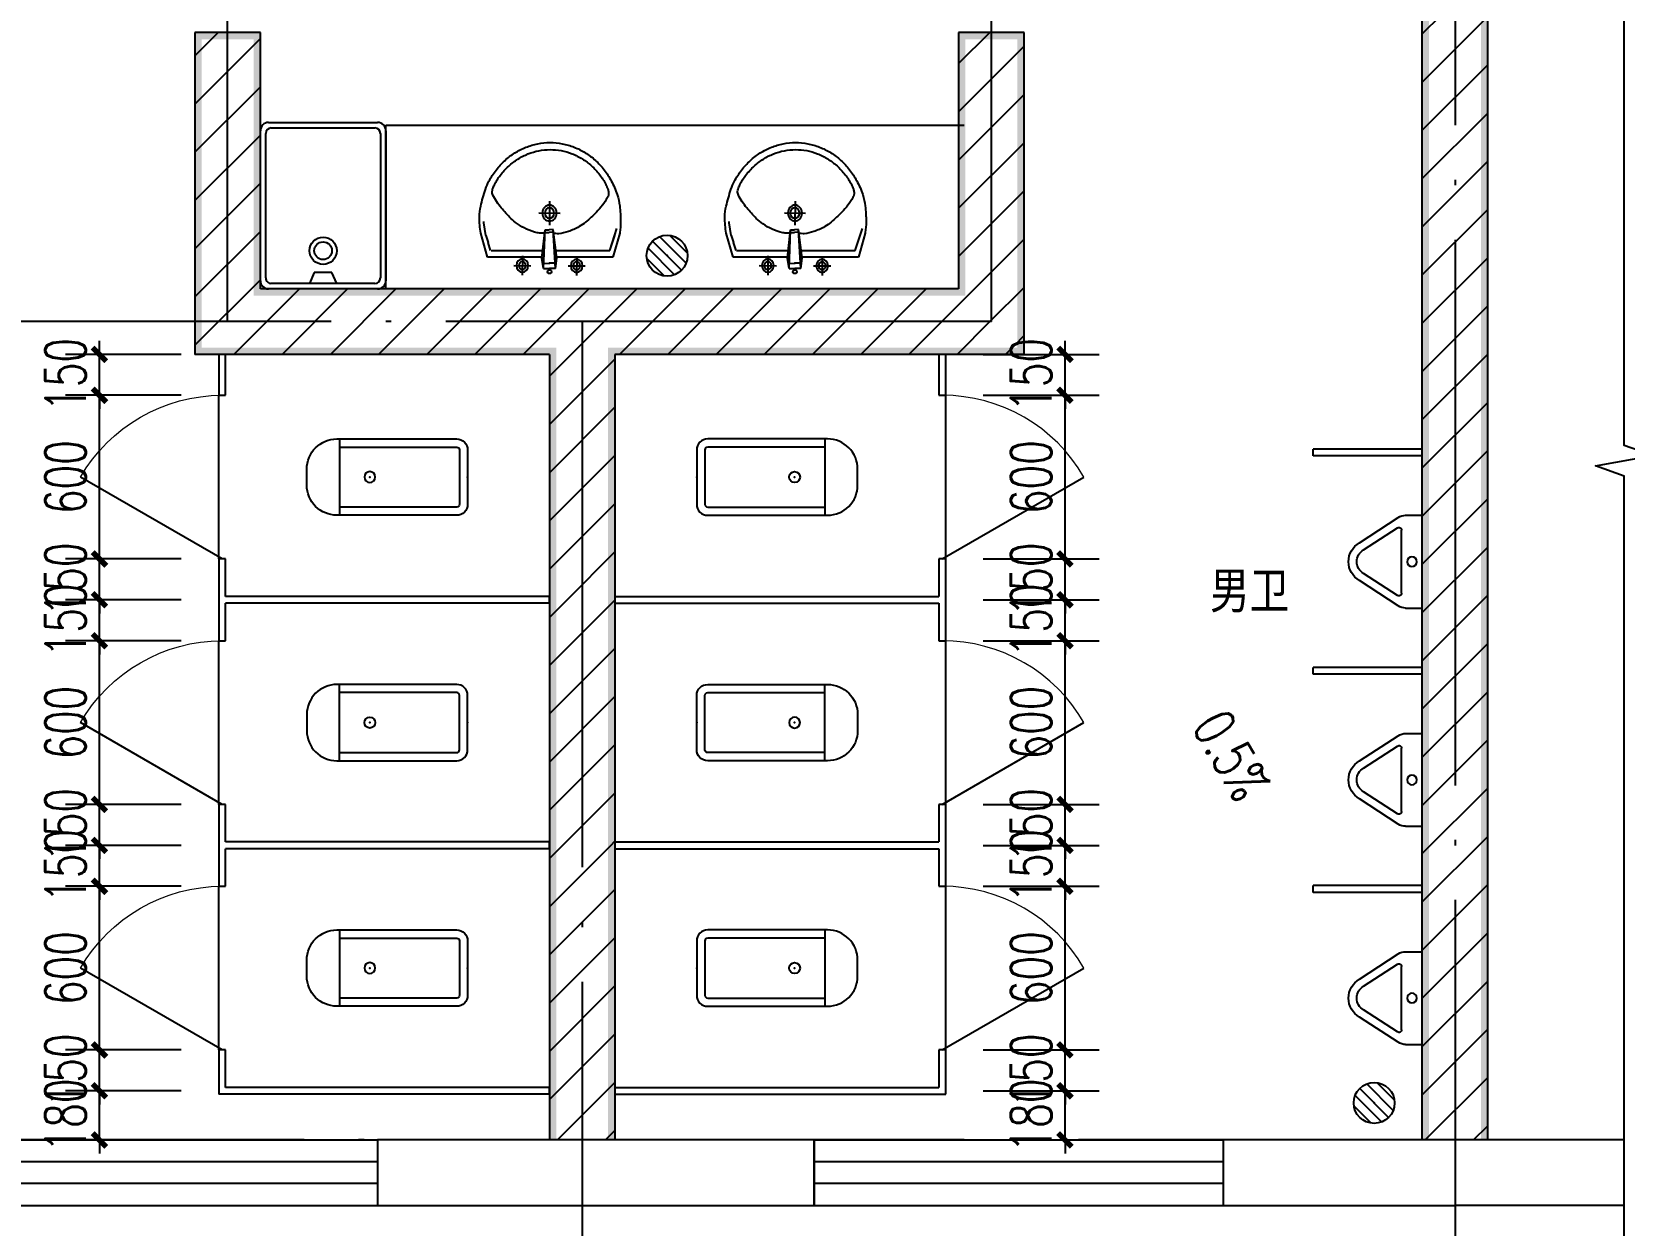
# Model space of a CAD drawing. Extents: x 13276711 to 13543385, y -848943 to -68012.
# Drawn here: x 13526301 to 13532139, y -829097 to -824722 of the extents above; entities that cross this region are included whole.
import ezdxf

# ---------------------------------------------------------------- set-up
doc = ezdxf.new("R2010")
doc.units = 0
doc.header["$LTSCALE"] = 1000
doc.header["$MEASUREMENT"] = 0
doc.linetypes.add('DOTE', pattern=[2.42, 2, -0.2, 0.02, -0.2])
for name, color, linetype in [('DIM_SYMB', 3, 'Continuous'), ('DOTE', 1, 'DOTE'), ('LVTRY', 6, 'Continuous'), ('PUB_DIM', 3, 'Continuous'), ('PUB_HATCH', 8, 'Continuous'), ('PUB_TEXT', 7, 'Continuous'), ('PUB_WALL', 9, 'Continuous'), ('WALL', 9, 'Continuous'), ('WALL-PARAPET', 6, 'Continuous'), ('WINDOW', 4, 'Continuous')]:
    doc.layers.add(name, color=color, linetype=linetype)
doc.styles.add('_TCH_DIM', font='SIMPLEX', dxfattribs={"bigfont": 'GBCBIG'})
doc.styles.add('_TCH_DIM_T3', font='SIMPLEX', dxfattribs={"width": 0.705882, "bigfont": 'GBCBIG'})
doc.styles.add('YAYA', font='', dxfattribs={"width": 0.8, "height": 1})
doc.styles.get('YAYA').set_extended_font_data('SimSun')
doc.dimstyles.new('_TCH_ARCH&&50', dxfattribs={"dimtxt": 148.75, "dimasz": 50, "dimexe": 125, "dimexo": 150, "dimgap": 50, "dimtad": 1, "dimdec": 0, "dimzin": 0, "dimdsep": 46, "dimtxsty": '_TCH_DIM_T3', "dimblk": 'ARCHTICK', "dimcen": 0.09, "dimclrt": 7, "dimazin": 2, "dimtfac": 1, "dimtdec": 0, "dimtix": 1, "dimtmove": 2, "dimatfit": 3, "dimfxl": 0, "dimtolj": 1, "dimtzin": 0, "dimarcsym": 0})
pattern_1 = [(45, (0, 89.76), (-88.388383, 88.388383), [])]

# ---------------------------------------------------------------- blocks, each defined once
blk = doc.blocks.new('$lvtry$00000171')
for p, q in [((-74.2, 10.6), (-10.6, 74.2)), ((-69.8, -27.4), (27.4, 69.8)), ((-53, -53), (53, 53)), ((-27.4, -69.8), (69.8, 27.4)), ((10.6, -74.2), (74.2, -10.6))]:
    blk.add_line(p, q)
blk.add_circle((0, 0), 75)
blk.add_point((0, 0))
blk = doc.blocks.new('$lvtry$00000037')
for p, q in [((-305, -430, 0), (-305, -30, 0)), ((-285, -420, 0), (-285, -40, 0)), ((-275, 0, 0), (275, 0, 0)), ((-265, -20, 0), (265, -20, 0)), ((285, -40, 0), (285, -420, 0)), ((305, -30, 0), (305, -430, 0)), ((285, -180, 0), (245, -197.5, 0)), ((245, -197.5, 0), (245, -262.5, 0)), ((245, -262.5, 0), (285, -280, 0)), ((275, -460, 0), (-275, -460, 0)), ((265, -440, 0), (-265, -440, 0))]:
    blk.add_line(p, q)
for radius in [50, 32.5]:
    blk.add_circle((165, -230, 0), radius)
for centre, radius, start, end in [((-275, -30, 0), 30, 90, 180), ((-265, -40, 0), 20, 90, 180), ((265, -40, 0), 20, 0, 90), ((275, -30, 0), 30, 0, 90), ((-275, -430, 0), 30, 180, 270), ((-265, -420, 0), 20, 180, 270), ((265, -420, 0), 20, 270, 0), ((275, -430, 0), 30, 270, 0)]:
    blk.add_arc(centre, radius, start, end)
blk = doc.blocks.new('$lvtry$00000007')
for p, q in [((-170, 0, 0), (170, 0, 0)), ((-170, -61.1, 0), (-170, 0, 0)), ((170, -61.1, 0), (170, 0, 0)), ((-161.9, -88.4, 0), (-69.3, -230.6, 0)), ((-124.2, -91.5, 0), (-43.3, -215.6, 0)), ((-115.8, -76, 0), (115.8, -76, 0)), ((43.3, -215.6, 0), (124.2, -91.5, 0)), ((69.3, -230.6, 0), (161.9, -88.4, 0))]:
    blk.add_line(p, q)
blk.add_circle((0, -38, 0), 17.7)
for centre, radius, start, end in [((-120, -61.1, 0), 50, 180, 213.0863), ((-115.8, -86, 0), 10, 90, 213.0863), ((115.8, -86, 0), 10, 326.9137, 90), ((120, -61.1, 0), 50, 326.9137, 0), ((0, -190.6, 0), 80, 210, 330), ((0, -190.6, 0), 50, 210, 330)]:
    blk.add_arc(centre, radius, start, end)
blk = doc.blocks.new('$TCHSYS$APDOOR2D')
blk.add_line((0.5, 0), (0, 0.866))
at = {"lineweight": 13}
blk.add_arc((0.5, 0), 1, 120, 180, dxfattribs=at)
blk = doc.blocks.new('$lvtry$00000192')
for p, q in [((-108.8, -118, 0), (-109.6, -48.6, 0)), ((110, -117.2, 0), (109.2, -47.8, 0)), ((-249.2, -114, 0), (-276.5, -200, 0)), ((-29.5, -114, 0), (-249.2, -114, 0)), ((-143.9, -83.7, 0), (-74.5, -82.9, 0)), ((-23.5, -72.4, 0), (-30.1, -109.3, 0)), ((-30.1, -109.3, 0), (-17.3, -211.8, 0)), ((-23.5, -72.4, 0), (0.2, -72.7, 0)), ((-23.5, -72.4, 0), (-17.3, -211.8, 0)), ((-22.7, -91.1, 0), (0, -91.4, 0)), ((22.7, -91.7, 0), (0, -91.4, 0)), ((24, -73, 0), (0.2, -72.7, 0)), ((24, -73, 0), (14.4, -212.1, 0)), ((29.7, -110, 0), (14.4, -212.1, 0)), ((24, -73, 0), (29.7, -110, 0)), ((255.6, -114, 0), (29.1, -114, 0)), ((74.9, -82.9, 0), (144.3, -82.1, 0)), ((282.9, -200, 0), (255.6, -114, 0)), ((-256.5, -191.6, 0), (-247.1, -165.9, 0)), ((-236.7, -137.8, 0), (-247.1, -165.9, 0)), ((-234.7, -137.8, 0), (-26.5, -137.8, 0)), ((25.5, -137.8, 0), (243.1, -137.8, 0)), ((243.1, -137.8, 0), (262.9, -191.6, 0)), ((243.1, -137.8, 0), (271.8, -215.7, 0)), ((-17.7, -202.1, 0), (-1.3, -202.3, 0)), ((-17.3, -211.8, 0), (-1.5, -211.9, 0)), ((14.4, -212.1, 0), (-1.5, -211.9, 0)), ((15, -202.5, 0), (-1.3, -202.3, 0)), ((-42.6, -271.9, 0), (43, -270.9, 0)), ((0.7, -314.2, 0), (-0.3, -228.6, 0))]:
    blk.add_line(p, q)
for points in [[(-276.5, -200, 0.044851), (-281.9, -257.3, 0.06689), (-276.8, -295.6, 0.023023), (-257.4, -356.1, 0.044853), (-243.3, -385.6, 0.043799), (-214.9, -425.2, 0.044001), (-180.1, -459.1, 0.042834), (-139.4, -486.8, 0.043018), (-94.7, -507.1, 0.042273), (-46.8, -519.7, 0.042347), (2.4, -524, 0.04234), (51.7, -519.9, 0.042268), (99.6, -507.6, 0.043003), (144.4, -487.6, 0.042821), (185.3, -460, 0.043985), (220.2, -426.4, 0.043782), (248.9, -386.9, 0.044843), (272.9, -337.5, 0.059205), (282.9, -297.1, 0.030672), (286.5, -240.9, 0.04375), (283.2, -201.5, 0.001982), (283.1, -201.1, 0.000717), (282.9, -200)], [(-20.5, -199.9, 0.021783), (-40.4, -199.8, 0.043137), (-49.1, -200.9, 0.041783), (-92.1, -214, 0.044848), (-129.2, -232.9, 0.04131), (-155.5, -252.5, 0.026055), (-193.7, -290, 0.052783), (-227.6, -335.8, 0.159914), (-230.5, -349.3, 0.063485), (-228.6, -357.5, 0.0374), (-221.4, -373, 0.051256), (-198.3, -406.2, 0.043963), (-164.1, -439.5, 0.042872), (-127, -464.8, 0.042994), (-86.3, -483.4, 0.042296), (-42.5, -494.8, 0.042347), (2.5, -498.8, 0.042341), (47.5, -495.1, 0.042292), (91.3, -483.8, 0.04298), (132.2, -465.5, 0.042859), (169.4, -440.4, 0.043948), (202.3, -408.7, 0.046877), (227.2, -374.1, 0.041749), (235.2, -357.2, 0.059652), (238.1, -345.7, 0.177603), (233.7, -327, 0.063235), (189.1, -274.6, 0.024325), (145.8, -238.9, 0.043369), (120, -222.9, 0.042415), (76.2, -205.2, 0.050318), (37.7, -197.5, 0.034463), (32.6, -197.3, 0.015757), (19, -198.3, 0.015757)]]:
    blk.add_lwpolyline(points, format="xyb")
at = {"elevation": 0}
blk.add_lwpolyline([(-256.5, -191.6), (-264.5, -236.9), (-264.3, -241.3)], dxfattribs=at)
for centre, radius in [((-109.2, -83.3, 0), 23.8), ((-109.2, -83.3, 0), 14.2), ((109.6, -82.5, 0), 23.8), ((109.6, -82.5, 0), 14.2), ((0.2, -271.4, 0), 28.5), ((0.2, -271.4, 0), 19)]:
    blk.add_circle(centre, radius)
for centre, start, end in [((-1.2, -61.2, 0), 79.8328, 278.7823), ((1, -61.3, 0), 259.8328, 98.7823)]:
    blk.add_arc(centre, 6.83, start, end)
blk.add_point((0, -91.4, 0))
blk = doc.blocks.new('$lvtry$00000200')
at = {"color": 0}
for p, q in [((-109.8, -40, 0), (-109.8, -469.7, 0)), ((99.8, -30, 0), (-99.8, -30, 0)), ((109.8, -469.7, 0), (109.8, -40, 0))]:
    blk.add_line(p, q, dxfattribs=at)
at = {"color": 0, "elevation": 0}
blk.add_lwpolyline([(99.8, 0), (-99.8, 0, 0.414214), (-139.8, -40), (-139.8, -479.7, 0.414214), (-29.8, -589.7), (29.8, -589.7, 0.414214), (139.8, -479.7), (139.8, -40, 0.414214)], format="xyb", close=True, dxfattribs=at)
blk.add_lwpolyline([(139.8, -469.7), (-139.8, -469.7)], dxfattribs=at)
at = {"color": 0}
blk.add_circle((0, -358.6, 0), 20, dxfattribs=at)
for centre, start, end in [((-99.8, -40, 0), 90, 180), ((99.8, -40, 0), 0, 90)]:
    blk.add_arc(centre, 10, start, end, dxfattribs=at)
for p in [(0, 0), (0, -358.6, 0)]:
    blk.add_point(p, dxfattribs=at)
blk = doc.blocks.new('$TCHSYS$WIN2D')
for p, q in [((-0.5, 0.5), (0.5, 0.5)), ((-0.5, 0.5), (-0.5, -0.5)), ((0.5, 0.5), (0.5, -0.5)), ((0.5, 0.1667), (-0.5, 0.1667)), ((0.5, -0.1667), (-0.5, -0.1667)), ((-0.5, -0.5), (0.5, -0.5))]:
    blk.add_line(p, q)
blk = doc.blocks.new('_ArchTick')
at = {"color": 0, "linetype": 'ByBlock', "const_width": 0.4}
blk.add_lwpolyline([(-0.5, -0.5), (0.5, 0.5)], dxfattribs=at)
blk = doc.blocks.new('*D930')
at = {"layer": 'Defpoints', "color": 0}
for p in [(13526548.7, -828604.5), (13526998.7, -828604.5), (13526998.7, -828784.5)]:
    blk.add_point(p, dxfattribs=at)
at = {"layer": 'PUB_DIM', "color": 0, "lineweight": -2}
for p, q in [((13526848.7, -828604.5), (13526423.7, -828604.5)), ((13526548.7, -828604.5), (13526548.7, -828554.5)), ((13526548.7, -828784.5), (13526548.7, -828604.5)), ((13526848.7, -828784.5), (13526423.7, -828784.5)), ((13526548.7, -828784.5), (13526548.7, -828834.5))]:
    blk.add_line(p, q, dxfattribs=at)
at = {"layer": 'PUB_DIM', "color": 0, "lineweight": -2, "xscale": 50, "yscale": 50, "zscale": 50}
for p, rotation in [((13526548.7, -828604.5), 270), ((13526548.7, -828784.5), 90)]:
    blk.add_blockref('_ArchTick', p, dxfattribs=dict(at, rotation=rotation))
at = {"layer": 'PUB_DIM', "color": 7, "insert": (13526424.3, -828694.5), "char_height": 148.75, "attachment_point": 5, "rotation": 90, "style": '_TCH_DIM_T3'}
blk.add_mtext('\\A1;180', dxfattribs=at)
blk = doc.blocks.new('*D931')
at = {"layer": 'Defpoints', "color": 0}
for p in [(13526548.7, -828454.5), (13526998.7, -828454.5), (13526998.7, -828604.5)]:
    blk.add_point(p, dxfattribs=at)
at = {"layer": 'PUB_DIM', "color": 0, "lineweight": -2}
for p, q in [((13526548.7, -828454.5), (13526548.7, -828404.5)), ((13526848.7, -828454.5), (13526423.7, -828454.5)), ((13526548.7, -828604.5), (13526548.7, -828454.5)), ((13526848.7, -828604.5), (13526423.7, -828604.5)), ((13526548.7, -828604.5), (13526548.7, -828654.5))]:
    blk.add_line(p, q, dxfattribs=at)
at = {"layer": 'PUB_DIM', "color": 0, "lineweight": -2, "xscale": 50, "yscale": 50, "zscale": 50}
for p, rotation in [((13526548.7, -828454.5), 270), ((13526548.7, -828604.5), 90)]:
    blk.add_blockref('_ArchTick', p, dxfattribs=dict(at, rotation=rotation))
at = {"layer": 'PUB_DIM', "color": 7, "insert": (13526424.3, -828529.5), "char_height": 148.75, "attachment_point": 5, "rotation": 90, "style": '_TCH_DIM_T3'}
blk.add_mtext('\\A1;150', dxfattribs=at)
blk = doc.blocks.new('*D932')
at = {"layer": 'Defpoints', "color": 0}
for p in [(13526548.7, -827854.5), (13526998.7, -827854.5), (13526998.7, -828454.5)]:
    blk.add_point(p, dxfattribs=at)
at = {"layer": 'PUB_DIM', "color": 0, "lineweight": -2}
for p, q in [((13526848.7, -827854.5), (13526423.7, -827854.5)), ((13526548.7, -828454.5), (13526548.7, -827854.5)), ((13526848.7, -828454.5), (13526423.7, -828454.5))]:
    blk.add_line(p, q, dxfattribs=at)
at = {"layer": 'PUB_DIM', "color": 0, "lineweight": -2, "xscale": 50, "yscale": 50, "zscale": 50}
for p, rotation in [((13526548.7, -827854.5), 90), ((13526548.7, -828454.5), 270)]:
    blk.add_blockref('_ArchTick', p, dxfattribs=dict(at, rotation=rotation))
at = {"layer": 'PUB_DIM', "color": 7, "insert": (13526424.3, -828154.5), "char_height": 148.75, "attachment_point": 5, "rotation": 90, "style": '_TCH_DIM_T3'}
blk.add_mtext('\\A1;600', dxfattribs=at)
blk = doc.blocks.new('*D933')
at = {"layer": 'Defpoints', "color": 0}
for p in [(13526548.7, -827704.5), (13526998.7, -827704.5), (13526998.7, -827854.5)]:
    blk.add_point(p, dxfattribs=at)
at = {"layer": 'PUB_DIM', "color": 0, "lineweight": -2}
for p, q in [((13526548.7, -827704.5), (13526548.7, -827654.5)), ((13526848.7, -827704.5), (13526423.7, -827704.5)), ((13526548.7, -827854.5), (13526548.7, -827704.5)), ((13526848.7, -827854.5), (13526423.7, -827854.5)), ((13526548.7, -827854.5), (13526548.7, -827904.5))]:
    blk.add_line(p, q, dxfattribs=at)
at = {"layer": 'PUB_DIM', "color": 0, "lineweight": -2, "xscale": 50, "yscale": 50, "zscale": 50}
for p, rotation in [((13526548.7, -827704.5), 270), ((13526548.7, -827854.5), 90)]:
    blk.add_blockref('_ArchTick', p, dxfattribs=dict(at, rotation=rotation))
at = {"layer": 'PUB_DIM', "color": 7, "insert": (13526424.3, -827779.5), "char_height": 148.75, "attachment_point": 5, "rotation": 90, "style": '_TCH_DIM_T3'}
blk.add_mtext('\\A1;150', dxfattribs=at)
blk = doc.blocks.new('*D934')
at = {"layer": 'Defpoints', "color": 0}
for p in [(13526548.7, -827554.5), (13526998.7, -827554.5), (13526998.7, -827704.5)]:
    blk.add_point(p, dxfattribs=at)
at = {"layer": 'PUB_DIM', "color": 0, "lineweight": -2}
for p, q in [((13526848.7, -827554.5), (13526423.7, -827554.5)), ((13526548.7, -827554.5), (13526548.7, -827504.5)), ((13526548.7, -827704.5), (13526548.7, -827554.5)), ((13526848.7, -827704.5), (13526423.7, -827704.5)), ((13526548.7, -827704.5), (13526548.7, -827754.5))]:
    blk.add_line(p, q, dxfattribs=at)
at = {"layer": 'PUB_DIM', "color": 0, "lineweight": -2, "xscale": 50, "yscale": 50, "zscale": 50}
for p, rotation in [((13526548.7, -827554.5), 270), ((13526548.7, -827704.5), 90)]:
    blk.add_blockref('_ArchTick', p, dxfattribs=dict(at, rotation=rotation))
at = {"layer": 'PUB_DIM', "color": 7, "insert": (13526424.3, -827629.5), "char_height": 148.75, "attachment_point": 5, "rotation": 90, "style": '_TCH_DIM_T3'}
blk.add_mtext('\\A1;150', dxfattribs=at)
blk = doc.blocks.new('*D935')
at = {"layer": 'Defpoints', "color": 0}
for p in [(13526548.7, -826954.5), (13526998.7, -826954.5), (13526998.7, -827554.5)]:
    blk.add_point(p, dxfattribs=at)
at = {"layer": 'PUB_DIM', "color": 0, "lineweight": -2}
for p, q in [((13526848.7, -826954.5), (13526423.7, -826954.5)), ((13526548.7, -827554.5), (13526548.7, -826954.5)), ((13526848.7, -827554.5), (13526423.7, -827554.5))]:
    blk.add_line(p, q, dxfattribs=at)
at = {"layer": 'PUB_DIM', "color": 0, "lineweight": -2, "xscale": 50, "yscale": 50, "zscale": 50}
for p, rotation in [((13526548.7, -826954.5), 90), ((13526548.7, -827554.5), 270)]:
    blk.add_blockref('_ArchTick', p, dxfattribs=dict(at, rotation=rotation))
at = {"layer": 'PUB_DIM', "color": 7, "insert": (13526424.3, -827254.5), "char_height": 148.75, "attachment_point": 5, "rotation": 90, "style": '_TCH_DIM_T3'}
blk.add_mtext('\\A1;600', dxfattribs=at)
blk = doc.blocks.new('*D936')
at = {"layer": 'Defpoints', "color": 0}
for p in [(13526548.7, -826804.5), (13526998.7, -826804.5), (13526998.7, -826954.5)]:
    blk.add_point(p, dxfattribs=at)
at = {"layer": 'PUB_DIM', "color": 0, "lineweight": -2}
for p, q in [((13526548.7, -826804.5), (13526548.7, -826754.5)), ((13526848.7, -826804.5), (13526423.7, -826804.5)), ((13526548.7, -826954.5), (13526548.7, -826804.5)), ((13526848.7, -826954.5), (13526423.7, -826954.5)), ((13526548.7, -826954.5), (13526548.7, -827004.5))]:
    blk.add_line(p, q, dxfattribs=at)
at = {"layer": 'PUB_DIM', "color": 0, "lineweight": -2, "xscale": 50, "yscale": 50, "zscale": 50}
for p, rotation in [((13526548.7, -826804.5), 270), ((13526548.7, -826954.5), 90)]:
    blk.add_blockref('_ArchTick', p, dxfattribs=dict(at, rotation=rotation))
at = {"layer": 'PUB_DIM', "color": 7, "insert": (13526424.3, -826879.5), "char_height": 148.75, "attachment_point": 5, "rotation": 90, "style": '_TCH_DIM_T3'}
blk.add_mtext('\\A1;150', dxfattribs=at)
blk = doc.blocks.new('*D937')
at = {"layer": 'Defpoints', "color": 0}
for p in [(13526548.7, -826654.5), (13526998.7, -826654.5), (13526998.7, -826804.5)]:
    blk.add_point(p, dxfattribs=at)
at = {"layer": 'PUB_DIM', "color": 0, "lineweight": -2}
for p, q in [((13526548.7, -826654.5), (13526548.7, -826604.5)), ((13526848.7, -826654.5), (13526423.7, -826654.5)), ((13526548.7, -826804.5), (13526548.7, -826654.5)), ((13526848.7, -826804.5), (13526423.7, -826804.5)), ((13526548.7, -826804.5), (13526548.7, -826854.5))]:
    blk.add_line(p, q, dxfattribs=at)
at = {"layer": 'PUB_DIM', "color": 0, "lineweight": -2, "xscale": 50, "yscale": 50, "zscale": 50}
for p, rotation in [((13526548.7, -826654.5), 270), ((13526548.7, -826804.5), 90)]:
    blk.add_blockref('_ArchTick', p, dxfattribs=dict(at, rotation=rotation))
at = {"layer": 'PUB_DIM', "color": 7, "insert": (13526424.3, -826729.5), "char_height": 148.75, "attachment_point": 5, "rotation": 90, "style": '_TCH_DIM_T3'}
blk.add_mtext('\\A1;150', dxfattribs=at)
blk = doc.blocks.new('*D938')
at = {"layer": 'Defpoints', "color": 0}
for p in [(13526548.7, -826054.5), (13526998.7, -826054.5), (13526998.7, -826654.5)]:
    blk.add_point(p, dxfattribs=at)
at = {"layer": 'PUB_DIM', "color": 0, "lineweight": -2}
for p, q in [((13526848.7, -826054.5), (13526423.7, -826054.5)), ((13526548.7, -826654.5), (13526548.7, -826054.5)), ((13526848.7, -826654.5), (13526423.7, -826654.5))]:
    blk.add_line(p, q, dxfattribs=at)
at = {"layer": 'PUB_DIM', "color": 0, "lineweight": -2, "xscale": 50, "yscale": 50, "zscale": 50}
for p, rotation in [((13526548.7, -826054.5), 90), ((13526548.7, -826654.5), 270)]:
    blk.add_blockref('_ArchTick', p, dxfattribs=dict(at, rotation=rotation))
at = {"layer": 'PUB_DIM', "color": 7, "insert": (13526424.3, -826354.5), "char_height": 148.75, "attachment_point": 5, "rotation": 90, "style": '_TCH_DIM_T3'}
blk.add_mtext('\\A1;600', dxfattribs=at)
blk = doc.blocks.new('*D939')
at = {"layer": 'Defpoints', "color": 0}
for p in [(13526548.7, -825904.5), (13526998.7, -825904.5), (13526998.7, -826054.5)]:
    blk.add_point(p, dxfattribs=at)
at = {"layer": 'PUB_DIM', "color": 0, "lineweight": -2}
for p, q in [((13526548.7, -825904.5), (13526548.7, -825854.5)), ((13526848.7, -825904.5), (13526423.7, -825904.5)), ((13526548.7, -826054.5), (13526548.7, -825904.5)), ((13526848.7, -826054.5), (13526423.7, -826054.5)), ((13526548.7, -826054.5), (13526548.7, -826104.5))]:
    blk.add_line(p, q, dxfattribs=at)
at = {"layer": 'PUB_DIM', "color": 0, "lineweight": -2, "xscale": 50, "yscale": 50, "zscale": 50}
for p, rotation in [((13526548.7, -825904.5), 270), ((13526548.7, -826054.5), 90)]:
    blk.add_blockref('_ArchTick', p, dxfattribs=dict(at, rotation=rotation))
at = {"layer": 'PUB_DIM', "color": 7, "insert": (13526424.3, -825979.5), "char_height": 148.75, "attachment_point": 5, "rotation": 90, "style": '_TCH_DIM_T3'}
blk.add_mtext('\\A1;150', dxfattribs=at)
blk = doc.blocks.new('*D941')
at = {"layer": 'Defpoints', "color": 0}
for p in [(13529638.7, -828604.5), (13530088.7, -828604.5), (13529638.7, -828784.5)]:
    blk.add_point(p, dxfattribs=at)
at = {"layer": 'PUB_DIM', "color": 0, "lineweight": -2}
for p, q in [((13529788.7, -828604.5), (13530213.7, -828604.5)), ((13530088.7, -828604.5), (13530088.7, -828554.5)), ((13530088.7, -828784.5), (13530088.7, -828604.5)), ((13529788.7, -828784.5), (13530213.7, -828784.5)), ((13530088.7, -828784.5), (13530088.7, -828834.5))]:
    blk.add_line(p, q, dxfattribs=at)
at = {"layer": 'PUB_DIM', "color": 0, "lineweight": -2, "xscale": 50, "yscale": 50, "zscale": 50}
for p, rotation in [((13530088.7, -828604.5), 270), ((13530088.7, -828784.5), 90)]:
    blk.add_blockref('_ArchTick', p, dxfattribs=dict(at, rotation=rotation))
at = {"layer": 'PUB_DIM', "color": 7, "insert": (13529964.3, -828694.5), "char_height": 148.75, "attachment_point": 5, "rotation": 90, "style": '_TCH_DIM_T3'}
blk.add_mtext('\\A1;180', dxfattribs=at)
blk = doc.blocks.new('*D942')
at = {"layer": 'Defpoints', "color": 0}
for p in [(13529638.7, -828454.5), (13530088.7, -828454.5), (13529638.7, -828604.5)]:
    blk.add_point(p, dxfattribs=at)
at = {"layer": 'PUB_DIM', "color": 0, "lineweight": -2}
for p, q in [((13530088.7, -828454.5), (13530088.7, -828404.5)), ((13529788.7, -828454.5), (13530213.7, -828454.5)), ((13530088.7, -828604.5), (13530088.7, -828454.5)), ((13529788.7, -828604.5), (13530213.7, -828604.5)), ((13530088.7, -828604.5), (13530088.7, -828654.5))]:
    blk.add_line(p, q, dxfattribs=at)
at = {"layer": 'PUB_DIM', "color": 0, "lineweight": -2, "xscale": 50, "yscale": 50, "zscale": 50}
for p, rotation in [((13530088.7, -828454.5), 270), ((13530088.7, -828604.5), 90)]:
    blk.add_blockref('_ArchTick', p, dxfattribs=dict(at, rotation=rotation))
at = {"layer": 'PUB_DIM', "color": 7, "insert": (13529964.3, -828529.5), "char_height": 148.75, "attachment_point": 5, "rotation": 90, "style": '_TCH_DIM_T3'}
blk.add_mtext('\\A1;150', dxfattribs=at)
blk = doc.blocks.new('*D943')
at = {"layer": 'Defpoints', "color": 0}
for p in [(13529638.7, -827854.5), (13530088.7, -827854.5), (13529638.7, -828454.5)]:
    blk.add_point(p, dxfattribs=at)
at = {"layer": 'PUB_DIM', "color": 0, "lineweight": -2}
for p, q in [((13529788.7, -827854.5), (13530213.7, -827854.5)), ((13530088.7, -828454.5), (13530088.7, -827854.5)), ((13529788.7, -828454.5), (13530213.7, -828454.5))]:
    blk.add_line(p, q, dxfattribs=at)
at = {"layer": 'PUB_DIM', "color": 0, "lineweight": -2, "xscale": 50, "yscale": 50, "zscale": 50}
for p, rotation in [((13530088.7, -827854.5), 90), ((13530088.7, -828454.5), 270)]:
    blk.add_blockref('_ArchTick', p, dxfattribs=dict(at, rotation=rotation))
at = {"layer": 'PUB_DIM', "color": 7, "insert": (13529964.3, -828154.5), "char_height": 148.75, "attachment_point": 5, "rotation": 90, "style": '_TCH_DIM_T3'}
blk.add_mtext('\\A1;600', dxfattribs=at)
blk = doc.blocks.new('*D944')
at = {"layer": 'Defpoints', "color": 0}
for p in [(13529638.7, -827704.5), (13530088.7, -827704.5), (13529638.7, -827854.5)]:
    blk.add_point(p, dxfattribs=at)
at = {"layer": 'PUB_DIM', "color": 0, "lineweight": -2}
for p, q in [((13530088.7, -827704.5), (13530088.7, -827654.5)), ((13529788.7, -827704.5), (13530213.7, -827704.5)), ((13530088.7, -827854.5), (13530088.7, -827704.5)), ((13529788.7, -827854.5), (13530213.7, -827854.5)), ((13530088.7, -827854.5), (13530088.7, -827904.5))]:
    blk.add_line(p, q, dxfattribs=at)
at = {"layer": 'PUB_DIM', "color": 0, "lineweight": -2, "xscale": 50, "yscale": 50, "zscale": 50}
for p, rotation in [((13530088.7, -827704.5), 270), ((13530088.7, -827854.5), 90)]:
    blk.add_blockref('_ArchTick', p, dxfattribs=dict(at, rotation=rotation))
at = {"layer": 'PUB_DIM', "color": 7, "insert": (13529964.3, -827779.5), "char_height": 148.75, "attachment_point": 5, "rotation": 90, "style": '_TCH_DIM_T3'}
blk.add_mtext('\\A1;150', dxfattribs=at)
blk = doc.blocks.new('*D945')
at = {"layer": 'Defpoints', "color": 0}
for p in [(13529638.7, -827554.5), (13530088.7, -827554.5), (13529638.7, -827704.5)]:
    blk.add_point(p, dxfattribs=at)
at = {"layer": 'PUB_DIM', "color": 0, "lineweight": -2}
for p, q in [((13529788.7, -827554.5), (13530213.7, -827554.5)), ((13530088.7, -827554.5), (13530088.7, -827504.5)), ((13530088.7, -827704.5), (13530088.7, -827554.5)), ((13529788.7, -827704.5), (13530213.7, -827704.5)), ((13530088.7, -827704.5), (13530088.7, -827754.5))]:
    blk.add_line(p, q, dxfattribs=at)
at = {"layer": 'PUB_DIM', "color": 0, "lineweight": -2, "xscale": 50, "yscale": 50, "zscale": 50}
for p, rotation in [((13530088.7, -827554.5), 270), ((13530088.7, -827704.5), 90)]:
    blk.add_blockref('_ArchTick', p, dxfattribs=dict(at, rotation=rotation))
at = {"layer": 'PUB_DIM', "color": 7, "insert": (13529964.3, -827629.5), "char_height": 148.75, "attachment_point": 5, "rotation": 90, "style": '_TCH_DIM_T3'}
blk.add_mtext('\\A1;150', dxfattribs=at)
blk = doc.blocks.new('*D946')
at = {"layer": 'Defpoints', "color": 0}
for p in [(13529638.7, -826954.5), (13530088.7, -826954.5), (13529638.7, -827554.5)]:
    blk.add_point(p, dxfattribs=at)
at = {"layer": 'PUB_DIM', "color": 0, "lineweight": -2}
for p, q in [((13529788.7, -826954.5), (13530213.7, -826954.5)), ((13530088.7, -827554.5), (13530088.7, -826954.5)), ((13529788.7, -827554.5), (13530213.7, -827554.5))]:
    blk.add_line(p, q, dxfattribs=at)
at = {"layer": 'PUB_DIM', "color": 0, "lineweight": -2, "xscale": 50, "yscale": 50, "zscale": 50}
for p, rotation in [((13530088.7, -826954.5), 90), ((13530088.7, -827554.5), 270)]:
    blk.add_blockref('_ArchTick', p, dxfattribs=dict(at, rotation=rotation))
at = {"layer": 'PUB_DIM', "color": 7, "insert": (13529964.3, -827254.5), "char_height": 148.75, "attachment_point": 5, "rotation": 90, "style": '_TCH_DIM_T3'}
blk.add_mtext('\\A1;600', dxfattribs=at)
blk = doc.blocks.new('*D947')
at = {"layer": 'Defpoints', "color": 0}
for p in [(13529638.7, -826804.5), (13530088.7, -826804.5), (13529638.7, -826954.5)]:
    blk.add_point(p, dxfattribs=at)
at = {"layer": 'PUB_DIM', "color": 0, "lineweight": -2}
for p, q in [((13530088.7, -826804.5), (13530088.7, -826754.5)), ((13529788.7, -826804.5), (13530213.7, -826804.5)), ((13530088.7, -826954.5), (13530088.7, -826804.5)), ((13529788.7, -826954.5), (13530213.7, -826954.5)), ((13530088.7, -826954.5), (13530088.7, -827004.5))]:
    blk.add_line(p, q, dxfattribs=at)
at = {"layer": 'PUB_DIM', "color": 0, "lineweight": -2, "xscale": 50, "yscale": 50, "zscale": 50}
for p, rotation in [((13530088.7, -826804.5), 270), ((13530088.7, -826954.5), 90)]:
    blk.add_blockref('_ArchTick', p, dxfattribs=dict(at, rotation=rotation))
at = {"layer": 'PUB_DIM', "color": 7, "insert": (13529964.3, -826879.5), "char_height": 148.75, "attachment_point": 5, "rotation": 90, "style": '_TCH_DIM_T3'}
blk.add_mtext('\\A1;150', dxfattribs=at)
blk = doc.blocks.new('*D948')
at = {"layer": 'Defpoints', "color": 0}
for p in [(13529638.7, -826654.5), (13530088.7, -826654.5), (13529638.7, -826804.5)]:
    blk.add_point(p, dxfattribs=at)
at = {"layer": 'PUB_DIM', "color": 0, "lineweight": -2}
for p, q in [((13530088.7, -826654.5), (13530088.7, -826604.5)), ((13529788.7, -826654.5), (13530213.7, -826654.5)), ((13530088.7, -826804.5), (13530088.7, -826654.5)), ((13529788.7, -826804.5), (13530213.7, -826804.5)), ((13530088.7, -826804.5), (13530088.7, -826854.5))]:
    blk.add_line(p, q, dxfattribs=at)
at = {"layer": 'PUB_DIM', "color": 0, "lineweight": -2, "xscale": 50, "yscale": 50, "zscale": 50}
for p, rotation in [((13530088.7, -826654.5), 270), ((13530088.7, -826804.5), 90)]:
    blk.add_blockref('_ArchTick', p, dxfattribs=dict(at, rotation=rotation))
at = {"layer": 'PUB_DIM', "color": 7, "insert": (13529964.3, -826729.5), "char_height": 148.75, "attachment_point": 5, "rotation": 90, "style": '_TCH_DIM_T3'}
blk.add_mtext('\\A1;150', dxfattribs=at)
blk = doc.blocks.new('*D949')
at = {"layer": 'Defpoints', "color": 0}
for p in [(13529638.7, -826054.5), (13530088.7, -826054.5), (13529638.7, -826654.5)]:
    blk.add_point(p, dxfattribs=at)
at = {"layer": 'PUB_DIM', "color": 0, "lineweight": -2}
for p, q in [((13529788.7, -826054.5), (13530213.7, -826054.5)), ((13530088.7, -826654.5), (13530088.7, -826054.5)), ((13529788.7, -826654.5), (13530213.7, -826654.5))]:
    blk.add_line(p, q, dxfattribs=at)
at = {"layer": 'PUB_DIM', "color": 0, "lineweight": -2, "xscale": 50, "yscale": 50, "zscale": 50}
for p, rotation in [((13530088.7, -826054.5), 90), ((13530088.7, -826654.5), 270)]:
    blk.add_blockref('_ArchTick', p, dxfattribs=dict(at, rotation=rotation))
at = {"layer": 'PUB_DIM', "color": 7, "insert": (13529964.3, -826354.5), "char_height": 148.75, "attachment_point": 5, "rotation": 90, "style": '_TCH_DIM_T3'}
blk.add_mtext('\\A1;600', dxfattribs=at)
blk = doc.blocks.new('*D950')
at = {"layer": 'Defpoints', "color": 0}
for p in [(13529638.7, -825904.5), (13530088.7, -825904.5), (13529638.7, -826054.5)]:
    blk.add_point(p, dxfattribs=at)
at = {"layer": 'PUB_DIM', "color": 0, "lineweight": -2}
for p, q in [((13530088.7, -825904.5), (13530088.7, -825854.5)), ((13529788.7, -825904.5), (13530213.7, -825904.5)), ((13530088.7, -826054.5), (13530088.7, -825904.5)), ((13529788.7, -826054.5), (13530213.7, -826054.5)), ((13530088.7, -826054.5), (13530088.7, -826104.5))]:
    blk.add_line(p, q, dxfattribs=at)
at = {"layer": 'PUB_DIM', "color": 0, "lineweight": -2, "xscale": 50, "yscale": 50, "zscale": 50}
for p, rotation in [((13530088.7, -825904.5), 270), ((13530088.7, -826054.5), 90)]:
    blk.add_blockref('_ArchTick', p, dxfattribs=dict(at, rotation=rotation))
at = {"layer": 'PUB_DIM', "color": 7, "insert": (13529964.3, -825979.5), "char_height": 148.75, "attachment_point": 5, "rotation": 90, "style": '_TCH_DIM_T3'}
blk.add_mtext('\\A1;150', dxfattribs=at)

msp = doc.modelspace()

# ---------------------------------------------------------------- hatches: boundary and pattern name
at = {"layer": 'PUB_HATCH'}
h = msp.add_hatch(dxfattribs=at)
h.set_pattern_fill('普通砖', color=256, scale=50, style=0)
h.set_pattern_definition(pattern_1)
h.paths.add_polyline_path([(13531638.7, -823804.5), (13531398.7, -823804.5), (13531398.7, -828784.5), (13531638.7, -828784.5)])
h = msp.add_hatch(dxfattribs=at)
h.set_pattern_fill('普通砖', color=256, scale=50, style=0)
h.set_pattern_definition(pattern_1)
h.paths.add_polyline_path([(13526898.7, -825904.5), (13527138.7, -825664.5), (13527138.7, -824724.5), (13526898.7, -824724.5)])
h = msp.add_hatch(dxfattribs=at)
h.set_pattern_fill('普通砖', color=256, scale=50, style=0)
h.set_pattern_definition(pattern_1)
h.paths.add_polyline_path([(13529698.7, -825664.5), (13529938.7, -825904.5), (13529938.7, -824724.5), (13529698.7, -824724.5)])
h = msp.add_hatch(dxfattribs=at)
h.set_pattern_fill('普通砖', color=256, scale=50, style=0)
h.set_pattern_definition(pattern_1)
h.paths.add_polyline_path([(13528358.7, -825824.5), (13528438.7, -825689.5), (13528438.7, -825664.5), (13527138.7, -825664.5), (13526898.7, -825904.5), (13528198.7, -825904.5), (13528223.7, -825879.5)])
h = msp.add_hatch(dxfattribs=at)
h.set_pattern_fill('普通砖', color=256, scale=50, style=0)
h.set_pattern_definition(pattern_1)
h.paths.add_polyline_path([(13529698.7, -825664.5), (13528438.7, -825664.5), (13528438.7, -825689.5), (13528358.7, -825824.5), (13528438.7, -825904.5), (13529938.7, -825904.5)])
h = msp.add_hatch(dxfattribs=at)
h.set_pattern_fill('普通砖', color=256, scale=50, style=0)
h.set_pattern_definition(pattern_1)
h.paths.add_polyline_path([(13528358.7, -825824.5), (13528223.7, -825879.5), (13528198.7, -825904.5), (13528198.7, -826804.5), (13528438.7, -826804.5), (13528438.7, -825904.5)])
h = msp.add_hatch(dxfattribs=at)
h.set_pattern_fill('普通砖', color=256, scale=50, style=0)
h.set_pattern_definition(pattern_1)
h.paths.add_polyline_path([(13528438.7, -826804.5), (13528198.7, -826804.5), (13528198.7, -827704.5), (13528438.7, -827704.5)])
h = msp.add_hatch(dxfattribs=at)
h.set_pattern_fill('普通砖', color=256, scale=50, style=0)
h.set_pattern_definition(pattern_1)
h.paths.add_polyline_path([(13528438.7, -827704.5), (13528198.7, -827704.5), (13528198.7, -828604.5), (13528438.7, -828604.5)])
h = msp.add_hatch(dxfattribs=at)
h.set_pattern_fill('普通砖', color=256, scale=50, style=0)
h.set_pattern_definition(pattern_1)
h.paths.add_polyline_path([(13528438.7, -828604.5), (13528198.7, -828604.5), (13528198.7, -828784.5), (13528438.7, -828784.5)])
at = {"layer": 'PUB_WALL'}
for points in [[(13531423.7, -823804.5), (13531398.7, -823804.5), (13531398.7, -828784.5), (13531423.7, -828784.5)], [(13531638.7, -823804.5), (13531613.7, -823804.5), (13531613.7, -828784.5), (13531638.7, -828784.5)], [(13527138.7, -824724.5), (13526898.7, -824724.5), (13526923.7, -824749.5), (13527113.7, -824749.5)], [(13526898.7, -824724.5), (13526898.7, -825904.5), (13526923.7, -825879.5), (13526923.7, -824749.5)], [(13527138.7, -825664.5), (13527138.7, -824724.5), (13527113.7, -824749.5), (13527113.7, -825689.5)], [(13529938.7, -824724.5), (13529698.7, -824724.5), (13529723.7, -824749.5), (13529913.7, -824749.5)], [(13529698.7, -824724.5), (13529698.7, -825664.5), (13529723.7, -825689.5), (13529723.7, -824749.5)], [(13529938.7, -825904.5), (13529938.7, -824724.5), (13529913.7, -824749.5), (13529913.7, -825879.5)], [(13528438.7, -825664.5), (13527138.7, -825664.5), (13527113.7, -825689.5), (13528438.7, -825689.5)], [(13529698.7, -825664.5), (13528438.7, -825664.5), (13528438.7, -825689.5), (13529723.7, -825689.5)], [(13528198.7, -825904.5), (13526898.7, -825904.5), (13526923.7, -825879.5), (13528223.7, -825879.5)], [(13528198.7, -825904.5), (13528198.7, -826804.5), (13528223.7, -826804.5), (13528223.7, -825879.5)], [(13529938.7, -825904.5), (13528438.7, -825904.5), (13528413.7, -825879.5), (13529913.7, -825879.5)], [(13528438.7, -825904.5), (13528438.7, -826804.5), (13528413.7, -826804.5), (13528413.7, -825879.5)], [(13528198.7, -826804.5), (13528198.7, -827704.5), (13528223.7, -827704.5), (13528223.7, -826804.5)], [(13528438.7, -826804.5), (13528438.7, -827704.5), (13528413.7, -827704.5), (13528413.7, -826804.5)], [(13528198.7, -827704.5), (13528198.7, -828604.5), (13528223.7, -828604.5), (13528223.7, -827704.5)], [(13528438.7, -827704.5), (13528438.7, -828604.5), (13528413.7, -828604.5), (13528413.7, -827704.5)], [(13528198.7, -828604.5), (13528198.7, -828784.5), (13528223.7, -828784.5), (13528223.7, -828604.5)], [(13528438.7, -828604.5), (13528438.7, -828784.5), (13528413.7, -828784.5), (13528413.7, -828604.5)]]:
    msp.add_hatch(color=256, dxfattribs=at).paths.add_polyline_path(points)

# ---------------------------------------------------------------- linework, layer by layer
at = {"layer": 'DIM_SYMB'}
msp.add_lwpolyline([(13532138.7, -829524.5), (13532138.7, -826350.8), (13532033.7, -826312.6), (13532243.7, -826275.5), (13532138.7, -826238.3), (13532138.7, -823064.5)], dxfattribs=at)
for points in [[(13528831.3, -824180.2, 0, 0, 0), (13528831.3, -824630.2, 40, 0, 0), (13528831.3, -824780.2, 0, 0, 0)], [(13530440, -827183.4, 0, 0, 0), (13530667.4, -827571.8, 40, 0, 0), (13530743.2, -827701.2, 0, 0, 0)]]:
    msp.add_lwpolyline(points, format="xyseb", dxfattribs=at)
at = {"layer": 'DOTE'}
for p, q in [((13527018.7, -825784.5), (13527018.7, -823064.5)), ((13529818.7, -825784.5), (13529818.7, -823064.5)), ((13531518.7, -823064.5), (13531518.7, -829524.5)), ((13529818.7, -825784.5), (13524578.7, -825784.5)), ((13528318.7, -825784.5), (13528318.7, -829524.5)), ((13532138.7, -828784.5), (13524578.7, -828784.5))]:
    msp.add_line(p, q, dxfattribs=at)
at = {"layer": 'LVTRY'}
for p, q in [((13527598.7, -825064.5), (13529718.7, -825064.5)), ((13527598.7, -825664.5), (13527598.7, -825064.5)), ((13526986.2, -825904.5), (13526986.2, -826054.5)), ((13527011.2, -825904.5), (13526986.2, -825904.5)), ((13527011.2, -826054.5), (13527011.2, -825904.5)), ((13529626.2, -825904.5), (13529626.2, -826054.5)), ((13529651.2, -825904.5), (13529626.2, -825904.5)), ((13529651.2, -826054.5), (13529651.2, -825904.5)), ((13526986.2, -826054.5), (13527011.2, -826054.5)), ((13526986.2, -826654.5, 400), (13526986.2, -826054.5, 400)), ((13529626.2, -826054.5), (13529651.2, -826054.5)), ((13529651.2, -826654.5, 400), (13529651.2, -826054.5, 400)), ((13531398.7, -826252), (13530998.7, -826252)), ((13530998.7, -826277), (13530998.7, -826252)), ((13531398.7, -826277), (13531398.7, -826252)), ((13531398.7, -826277), (13530998.7, -826277)), ((13527011.2, -826654.5), (13526986.2, -826654.5)), ((13526986.2, -826654.5), (13526986.2, -826804.5)), ((13527011.2, -826792), (13527011.2, -826654.5)), ((13529651.2, -826654.5), (13529626.2, -826654.5)), ((13529626.2, -826654.5), (13529626.2, -826792)), ((13529651.2, -826804.5), (13529651.2, -826654.5)), ((13528198.7, -826792), (13527011.2, -826792)), ((13528198.7, -826817), (13528198.7, -826792)), ((13528438.7, -826792), (13529626.2, -826792)), ((13526986.2, -826804.5), (13526986.2, -826954.5)), ((13528198.7, -826817), (13527011.2, -826817)), ((13527011.2, -826954.5), (13527011.2, -826817)), ((13528438.7, -826817), (13529626.2, -826817)), ((13529626.2, -826817), (13529626.2, -826954.5)), ((13529651.2, -826954.5), (13529651.2, -826804.5)), ((13526986.2, -826954.5), (13527011.2, -826954.5)), ((13526986.2, -827554.5, 400), (13526986.2, -826954.5, 400)), ((13529626.2, -826954.5), (13529651.2, -826954.5)), ((13529651.2, -827554.5, 400), (13529651.2, -826954.5, 400)), ((13531398.7, -827052), (13530998.7, -827052)), ((13530998.7, -827077), (13530998.7, -827052)), ((13531398.7, -827077), (13530998.7, -827077)), ((13531398.7, -827077), (13531398.7, -827052)), ((13527011.2, -827554.5), (13526986.2, -827554.5)), ((13526986.2, -827554.5), (13526986.2, -827704.5)), ((13527011.2, -827692), (13527011.2, -827554.5)), ((13529651.2, -827554.5), (13529626.2, -827554.5)), ((13529626.2, -827554.5), (13529626.2, -827692)), ((13529651.2, -827704.5), (13529651.2, -827554.5)), ((13526986.2, -827704.5), (13526986.2, -827854.5)), ((13528198.7, -827692), (13527011.2, -827692)), ((13528198.7, -827717), (13527011.2, -827717)), ((13527011.2, -827854.5), (13527011.2, -827717)), ((13528198.7, -827717), (13528198.7, -827692)), ((13528438.7, -827692), (13529626.2, -827692)), ((13528438.7, -827717), (13529626.2, -827717)), ((13529626.2, -827717), (13529626.2, -827854.5)), ((13529651.2, -827854.5), (13529651.2, -827704.5)), ((13526986.2, -827854.5), (13527011.2, -827854.5)), ((13526986.2, -828454.5, 400), (13526986.2, -827854.5, 400)), ((13529626.2, -827854.5), (13529651.2, -827854.5)), ((13529651.2, -828454.5, 400), (13529651.2, -827854.5, 400)), ((13531398.7, -827852), (13530998.7, -827852)), ((13530998.7, -827877), (13530998.7, -827852)), ((13531398.7, -827877), (13530998.7, -827877)), ((13531398.7, -827877), (13531398.7, -827852)), ((13527011.2, -828454.5), (13526986.2, -828454.5)), ((13526986.2, -828454.5), (13526986.2, -828617)), ((13527011.2, -828592), (13527011.2, -828454.5)), ((13529651.2, -828454.5), (13529626.2, -828454.5)), ((13529626.2, -828454.5), (13529626.2, -828592)), ((13529651.2, -828617), (13529651.2, -828454.5)), ((13528198.7, -828592), (13527011.2, -828592)), ((13528198.7, -828617), (13528198.7, -828592)), ((13528438.7, -828592), (13529626.2, -828592)), ((13528198.7, -828617), (13526986.2, -828617)), ((13528438.7, -828617), (13529651.2, -828617))]:
    msp.add_line(p, q, dxfattribs=at)
at = {"layer": 'WALL'}
for p, q in [((13531398.7, -828784.5), (13531398.7, -823804.5)), ((13531638.7, -828784.5), (13531638.7, -823804.5)), ((13527138.7, -824724.5), (13526898.7, -824724.5)), ((13526898.7, -824724.5), (13526898.7, -825904.5)), ((13527138.7, -825664.5), (13527138.7, -824724.5)), ((13529938.7, -824724.5), (13529698.7, -824724.5)), ((13529698.7, -824724.5), (13529698.7, -825664.5)), ((13529938.7, -825904.5), (13529938.7, -824724.5)), ((13528438.7, -825664.5), (13527138.7, -825664.5)), ((13529698.7, -825664.5), (13528438.7, -825664.5)), ((13528198.7, -825904.5), (13526898.7, -825904.5)), ((13528198.7, -825904.5), (13528198.7, -826804.5)), ((13529938.7, -825904.5), (13528438.7, -825904.5)), ((13528438.7, -825904.5), (13528438.7, -826804.5)), ((13528198.7, -826804.5), (13528198.7, -827704.5)), ((13528438.7, -826804.5), (13528438.7, -827704.5)), ((13528198.7, -827704.5), (13528198.7, -828604.5)), ((13528438.7, -827704.5), (13528438.7, -828604.5)), ((13528198.7, -828604.5), (13528198.7, -828784.5)), ((13528438.7, -828604.5), (13528438.7, -828784.5))]:
    msp.add_line(p, q, dxfattribs=at)
at = {"layer": 'WALL-PARAPET'}
for p, q in [((13528438.7, -828784.5), (13527568.7, -828784.5)), ((13527568.7, -828784.5), (13527568.7, -829024.5)), ((13529168.7, -828784.5), (13528438.7, -828784.5)), ((13529168.7, -829024.5), (13529168.7, -828784.5)), ((13531518.7, -828784.5), (13530668.7, -828784.5)), ((13530668.7, -828784.5), (13530668.7, -829024.5)), ((13532138.7, -828784.5), (13531518.7, -828784.5)), ((13527568.7, -829024.5), (13528438.7, -829024.5)), ((13528438.7, -829024.5), (13529168.7, -829024.5)), ((13530668.7, -829024.5), (13531518.7, -829024.5)), ((13532138.7, -829024.5), (13531518.7, -829024.5))]:
    msp.add_line(p, q, dxfattribs=at)

# ---------------------------------------------------------------- block references
at = {"layer": 'LVTRY'}
for name, p, rotation in [('$lvtry$00000037', (13527598.7, -825359.5, 0), 270.0000000000017), ('$lvtry$00000200', (13528738.7, -826354.5, -400), 90.00000000000001), ('$lvtry$00000200', (13527898.7, -827254.5, -400), 270), ('$lvtry$00000200', (13528738.7, -828154.5, -400), 90.00000000000001)]:
    msp.add_blockref(name, p, dxfattribs=dict(at, rotation=rotation))
at = {"layer": 'LVTRY', "xscale": 0.9107142857142857, "yscale": -1.023255813953488, "rotation": 359.9999999999565}
for p in [(13528198.5, -825664.3, 0), (13529098.5, -825664.3, 0)]:
    msp.add_blockref('$lvtry$00000192', p, dxfattribs=at)
at = {"layer": 'LVTRY', "extrusion": (0, 0, -1), "xscale": -1, "zscale": -1, "rotation": 270}
for p in [(-13528629.7, -825542.7), (-13531222.1, -828648.8)]:
    msp.add_blockref('$lvtry$00000171', p, dxfattribs=at)
at = {"layer": 'LVTRY', "xscale": -600, "zscale": 25, "rotation": 90}
for p, yscale in [((13526998.7, -826354.5), 600), ((13529638.7, -826354.5), -600), ((13526998.7, -827254.5), 600), ((13529638.7, -827254.5), -600), ((13526998.7, -828154.5), 600), ((13529638.7, -828154.5), -600)]:
    msp.add_blockref('$TCHSYS$APDOOR2D', p, dxfattribs=dict(at, yscale=yscale))
at = {"layer": 'LVTRY', "yscale": -1}
for name, p, rotation in [('$lvtry$00000200', (13527898.7, -826354.5, -400), 89.99999999999999), ('$lvtry$00000007', (13531398.7, -826664.5), 90.00000000000001), ('$lvtry$00000200', (13528738.7, -827254.5, -400), 269.9999999999999), ('$lvtry$00000007', (13531398.7, -827464.5), 90.00000000000001), ('$lvtry$00000200', (13527898.7, -828154.5, -400), 89.99999999999999), ('$lvtry$00000007', (13531398.7, -828264.5), 90.00000000000001)]:
    msp.add_blockref(name, p, dxfattribs=dict(at, rotation=rotation))
at = {"layer": 'WINDOW', "xscale": -1500, "yscale": -240, "zscale": -1500, "rotation": 180}
for p in [(13526818.7, -828904.5), (13529918.7, -828904.5)]:
    msp.add_blockref('$TCHSYS$WIN2D', p, dxfattribs=at)

# ---------------------------------------------------------------- texts
at = {"layer": 'PUB_TEXT', "style": 'YAYA', "width": 0.8}
msp.add_text('男卫', height=132.91, dxfattribs=at).set_placement((13530620.4, -826836.2))
at = {"layer": 'PUB_TEXT', "style": '_TCH_DIM', "width": 0.705882}
msp.add_text('0.5%%%', height=148.75, rotation=300.35318, dxfattribs=at).set_placement((13530551, -827269.1))

# ---------------------------------------------------------------- dimensions: what is measured, and where the dimension line sits
at = {"layer": 'PUB_DIM'}
for p1, p2, distance, text, picture, middle in [((13526998.7, -826054.5), (13526998.7, -825904.5), 450, '150', '*D939', (13526424.3, -825979.5)), ((13529638.7, -826054.5), (13529638.7, -825904.5), -450, '150', '*D950', (13529964.3, -825979.5)), ((13526998.7, -826654.5), (13526998.7, -826054.5), 450, '600', '*D938', (13526424.3, -826354.5)), ((13529638.7, -826654.5), (13529638.7, -826054.5), -450, '600', '*D949', (13529964.3, -826354.5)), ((13526998.7, -826804.5), (13526998.7, -826654.5), 450, '150', '*D937', (13526424.3, -826729.5)), ((13529638.7, -826804.5), (13529638.7, -826654.5), -450, '150', '*D948', (13529964.3, -826729.5)), ((13526998.7, -826954.5), (13526998.7, -826804.5), 450, '150', '*D936', (13526424.3, -826879.5)), ((13529638.7, -826954.5), (13529638.7, -826804.5), -450, '150', '*D947', (13529964.3, -826879.5)), ((13526998.7, -827554.5), (13526998.7, -826954.5), 450, '600', '*D935', (13526424.3, -827254.5)), ((13529638.7, -827554.5), (13529638.7, -826954.5), -450, '600', '*D946', (13529964.3, -827254.5)), ((13526998.7, -827704.5), (13526998.7, -827554.5), 450, '150', '*D934', (13526424.3, -827629.5)), ((13529638.7, -827704.5), (13529638.7, -827554.5), -450, '150', '*D945', (13529964.3, -827629.5)), ((13526998.7, -827854.5), (13526998.7, -827704.5), 450, '150', '*D933', (13526424.3, -827779.5)), ((13529638.7, -827854.5), (13529638.7, -827704.5), -450, '150', '*D944', (13529964.3, -827779.5)), ((13526998.7, -828454.5), (13526998.7, -827854.5), 450, '600', '*D932', (13526424.3, -828154.5)), ((13529638.7, -828454.5), (13529638.7, -827854.5), -450, '600', '*D943', (13529964.3, -828154.5)), ((13526998.7, -828604.5), (13526998.7, -828454.5), 450, '150', '*D931', (13526424.3, -828529.5)), ((13529638.7, -828604.5), (13529638.7, -828454.5), -450, '150', '*D942', (13529964.3, -828529.5)), ((13526998.7, -828784.5), (13526998.7, -828604.5), 450, '180', '*D930', (13526424.3, -828694.5)), ((13529638.7, -828784.5), (13529638.7, -828604.5), -450, '180', '*D941', (13529964.3, -828694.5))]:
    dim = msp.add_aligned_dim(p1=p1, p2=p2, distance=distance, text=text, dimstyle='_TCH_ARCH&&50', dxfattribs=at)
    dim.commit()
    dim.dimension.update_dxf_attribs({"geometry": picture, "text_midpoint": middle})

doc.saveas('drawing.dxf')
